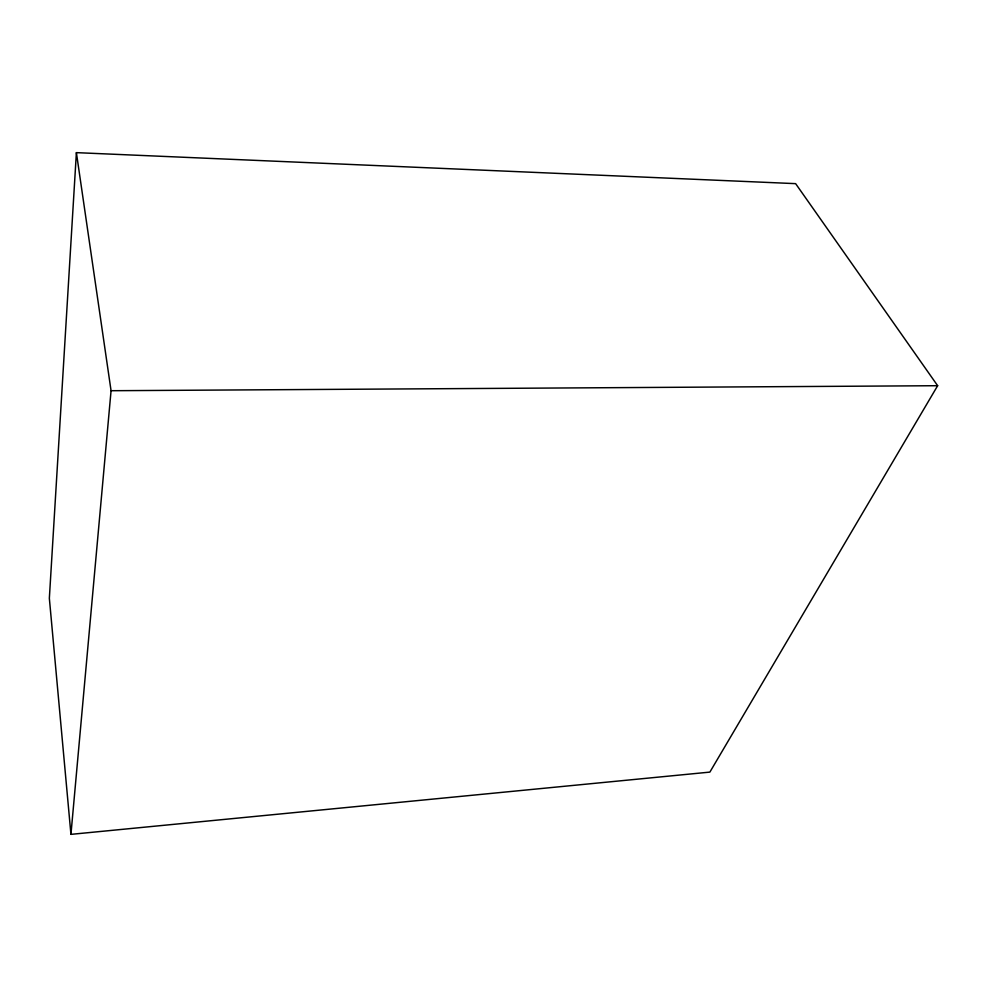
<?xml version="1.0" encoding="UTF-8"?>
<svg xmlns="http://www.w3.org/2000/svg" width="987" height="987" viewBox="0 0 987 987"><rect width="100%" height="100%" fill="white"/><g stroke="black" fill="none" stroke-linecap="round" stroke-linejoin="round"><path stroke-width="1.48" d="M76.394 152.64L49.35 598.282L70.941 834.36L709.875 772.105L937.65 385.707L795.621 183.644L76.394 152.64L111.062 390.716L70.941 834.36M111.062 390.716L937.65 385.707"/></g></svg>
